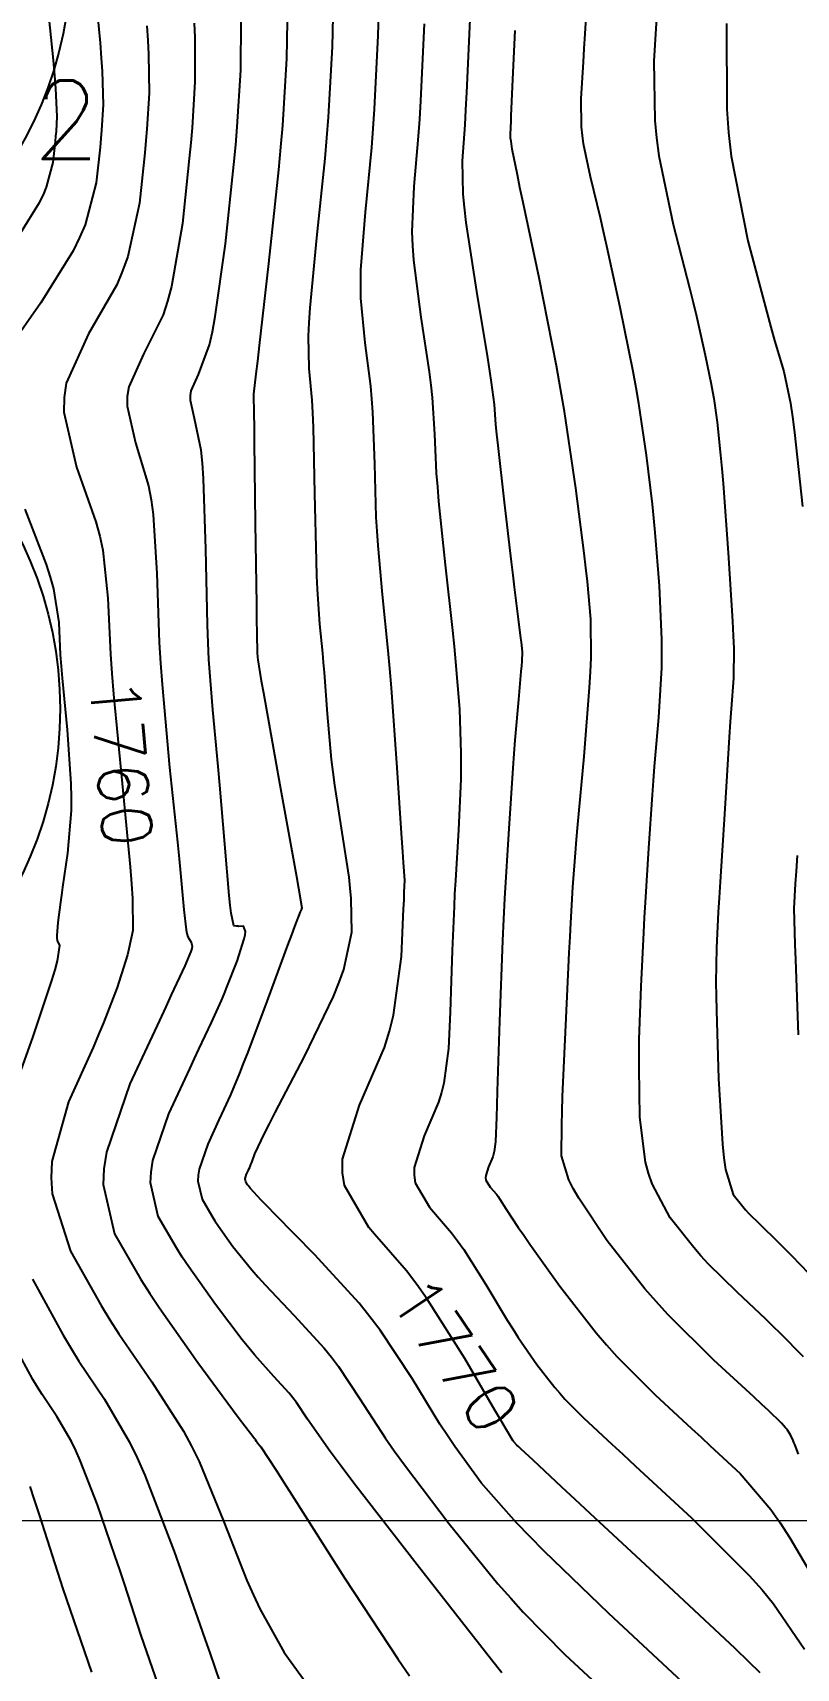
# Model space of a CAD drawing. Header units: metres. Extents: x 837117 to 838477, y 1189012 to 1191015.
# Drawn here: x 838123.2 to 838181.6, y 1190202.6 to 1190327.7 of the extents above; entities that cross this region are included whole.
import ezdxf

# ---------------------------------------------------------------- set-up
doc = ezdxf.new("R2010")
doc.units = ezdxf.units.M
doc.header["$LTSCALE"] = 0.3
for name, color, linetype in [('CIRCULOS', 60, 'Continuous'), ('COTAS 10', 1, 'Continuous'), ('COTAS INT', 252, 'Continuous')]:
    doc.layers.add(name, color=color, linetype=linetype)
doc.layers.add('COORD', color=7, linetype='Continuous', lineweight=20)
doc.layers.add('TEXTPTO', color=90, linetype='Continuous', lineweight=30)
doc.styles.get("Standard").update_dxf_attribs({"font": 'simplex.shx'})

msp = doc.modelspace()

# ---------------------------------------------------------------- linework, layer by layer
at = {"layer": 'CIRCULOS'}
for centre in [(838097.092, 1190333.436), (838096.262, 1190275.953)]:
    msp.add_circle(centre, 29, dxfattribs=at)
at = {"layer": 'COORD'}
msp.add_line((837476.514, 1190213.872), (838476.514, 1190213.872), dxfattribs=at)
at = {"layer": 'COTAS 10'}
for points, elevation in [([(838178.809, 1190202.224), (838177.941, 1190203.068), (838176.878, 1190204.083), (838171.429, 1190209.188), (838165.811, 1190214.403), (838164.643, 1190215.488), (838163.643, 1190216.417), (838161.429, 1190218.477), (838160.518, 1190219.332), (838160.339, 1190219.501), (838160.192, 1190219.642), (838159.926, 1190219.906), (838159.881, 1190219.984), (838159.32, 1190220.927), (838158.959, 1190221.545), (838158.513, 1190222.309), (838156.203, 1190226.276), (838153.339, 1190230.8), (838152.544, 1190231.914), (838151.748, 1190232.968), (838149.31, 1190235.771), (838148.869, 1190236.276), (838147.005, 1190239.485), (838146.85, 1190240.477), (838146.851, 1190241.513), (838148.161, 1190245.631), (838150.072, 1190250.06), (838150.454, 1190251.293), (838150.771, 1190252.529), (838151.383, 1190257.018), (838151.537, 1190260.655), (838151.566, 1190261.354), (838151.588, 1190261.918), (838151.618, 1190262.845), (838151.523, 1190264.198), (838151.467, 1190265.032), (838151.397, 1190266.066), (838151.037, 1190271.457), (838150.596, 1190277.557), (838150.475, 1190279.038), (838150.355, 1190280.428), (838149.928, 1190284.694), (838149.577, 1190288.464), (838149.506, 1190289.541), (838149.446, 1190290.632), (838149.321, 1190294.694), (838149.175, 1190298.642), (838149.102, 1190299.662), (838149.015, 1190300.65), (838148.582, 1190303.955), (838148.265, 1190307.373), (838148.252, 1190308.432), (838148.271, 1190309.541), (838148.608, 1190313.955), (838149.092, 1190318.908), (838149.204, 1190320.357), (838149.307, 1190321.839), (838149.597, 1190327.472), (838149.74, 1190332.566)], 1770), ([(838170.934, 1190329.668), (838170.678, 1190325.509), (838170.741, 1190320.969), (838170.875, 1190319.632), (838171.06, 1190318.26), (838172.15, 1190313.018), (838173.39, 1190308.158), (838173.67, 1190307.027), (838173.922, 1190305.99), (838174.604, 1190303.018), (838175.049, 1190300.795), (838175.152, 1190300.229), (838175.247, 1190299.684), (838175.518, 1190297.896), (838175.778, 1190295.36), (838175.866, 1190294.344), (838175.961, 1190293.192), (838176.361, 1190287.896), (838176.695, 1190282.663), (838176.747, 1190281.55), (838176.783, 1190280.584), (838176.771, 1190278.306), (838176.59, 1190275.965), (838176.52, 1190274.959), (838176.442, 1190273.797), (838176.087, 1190268.306), (838175.739, 1190262.717), (838175.665, 1190261.494), (838175.601, 1190260.411), (838175.451, 1190257.67), (838175.422, 1190255.026), (838175.434, 1190254.004), (838175.456, 1190252.857), (838175.609, 1190247.67), (838175.911, 1190242.656), (838176.027, 1190241.618), (838176.157, 1190240.733), (838176.743, 1190238.804), (838177.472, 1190237.882), (838177.691, 1190237.631), (838177.918, 1190237.383), (838178.804, 1190236.504), (838180.136, 1190235.207), (838180.645, 1190234.695), (838181.214, 1190234.117), (838183.776, 1190231.476)], 1780), ([(838131.891, 1190328.199), (838131.968, 1190327.068), (838132.025, 1190326.03), (838132.063, 1190323.046), (838131.894, 1190320.306), (838131.82, 1190319.423), (838131.734, 1190318.485), (838131.326, 1190314.646), (838130.435, 1190310.561), (838130.045, 1190309.469), (838129.592, 1190308.393), (838127.436, 1190304.646), (838125.737, 1190300.867), (838125.571, 1190299.771), (838125.538, 1190298.653), (838126.518, 1190294.436), (838128.008, 1190290.252), (838128.295, 1190289.154), (838128.528, 1190288.083), (838128.918, 1190284.436), (838128.99, 1190282.814), (838129.107, 1190280.148), (838129.213, 1190278.673), (838129.343, 1190277.073), (838130.007, 1190270.255), (838130.628, 1190263.885), (838130.731, 1190262.567), (838130.804, 1190261.443), (838130.82, 1190258.992), (838130.527, 1190257.601), (838130.406, 1190257.144), (838130.268, 1190256.657), (838129.623, 1190254.638), (838128.593, 1190251.947), (838128.212, 1190251.036), (838127.789, 1190250.052), (838125.915, 1190245.901), (838124.633, 1190241.338), (838124.584, 1190240.096), (838124.667, 1190238.862), (838126.07, 1190234.483), (838128.402, 1190230.321), (838129.07, 1190229.224), (838129.748, 1190228.152), (838132.28, 1190224.483), (838134.705, 1190220.705), (838135.316, 1190219.565), (838135.901, 1190218.384), (838137.797, 1190213.779), (838139.55, 1190209.281), (838140.046, 1190208.168), (838140.546, 1190207.112), (838142.387, 1190203.779), (838144.401, 1190201)], 1760)]:
    msp.add_lwpolyline(points, dxfattribs=dict(at, elevation=elevation))
at = {"layer": 'COTAS INT'}
for points, elevation in [([(838127.808, 1190332.16), (838128.32, 1190326.891), (838128.412, 1190325.74), (838128.482, 1190324.723), (838128.557, 1190322.16), (838128.436, 1190320.217), (838128.384, 1190319.591), (838128.323, 1190318.925), (838128.034, 1190316.202), (838127.175, 1190312.984), (838126.756, 1190312.006), (838126.257, 1190310.991), (838123.798, 1190307.012), (838121.357, 1190303.541)], 1758), ([(838182.105, 1190226.398), (838180.324, 1190228.196), (838179.785, 1190228.724), (838179.224, 1190229.265), (838177.033, 1190231.326), (838174.835, 1190233.506), (838174.271, 1190234.122), (838173.726, 1190234.744), (838171.918, 1190237.033), (838170.54, 1190239.625), (838170.266, 1190240.438), (838170.039, 1190241.292), (838169.605, 1190244.72), (838169.54, 1190248.502), (838169.544, 1190249.58), (838169.558, 1190250.67), (838169.692, 1190254.72), (838169.902, 1190258.859), (838169.965, 1190260.007), (838170.029, 1190261.155), (838170.279, 1190265.307), (838170.558, 1190269.37), (838170.641, 1190270.461), (838170.726, 1190271.538), (838171.055, 1190275.307), (838171.273, 1190279.085), (838171.288, 1190280.167), (838171.284, 1190281.265), (838171.108, 1190285.361), (838170.773, 1190289.449), (838170.668, 1190290.542), (838170.558, 1190291.618), (838170.118, 1190295.361), (838169.52, 1190299.303), (838169.311, 1190300.504), (838169.083, 1190301.752), (838168.102, 1190306.655), (838167.08, 1190311.359), (838166.826, 1190312.482), (838166.586, 1190313.527), (838165.822, 1190316.655), (838165.3, 1190319.166), (838165.211, 1190319.824), (838165.147, 1190320.464), (838165.116, 1190322.64), (838165.288, 1190325.431), (838165.351, 1190326.46), (838165.42, 1190327.6), (838165.726, 1190332.64)], 1778), ([(838122.241, 1190312.335), (838123.693, 1190314.683), (838123.987, 1190315.282), (838124.235, 1190315.859), (838124.741, 1190317.759), (838124.912, 1190319.366), (838124.948, 1190319.758), (838124.979, 1190320.128), (838125.05, 1190321.275), (838124.939, 1190323.416), (838124.855, 1190324.412), (838124.749, 1190325.584), (838124.172, 1190331.275)], 1756), ([(838174.712, 1190199.782), (838167.239, 1190206.761), (838162.292, 1190211.516), (838161.178, 1190212.642), (838160.174, 1190213.684), (838157.472, 1190216.761), (838155.459, 1190219.525), (838154.89, 1190220.371), (838154.315, 1190221.252), (838152.197, 1190224.725), (838149.742, 1190228.433), (838148.955, 1190229.462), (838148.122, 1190230.493), (838144.725, 1190234.225), (838141.716, 1190237.278), (838141.128, 1190237.879), (838140.646, 1190238.375), (838139.788, 1190239.289), (838139.637, 1190239.502), (838139.601, 1190239.557), (838139.567, 1190239.61), (838139.464, 1190239.788), (838139.42, 1190239.978), (838139.424, 1190240.039), (838139.433, 1190240.104), (838139.524, 1190240.369), (838139.643, 1190240.624), (838139.67, 1190240.682), (838139.695, 1190240.736), (838139.766, 1190240.886), (838139.86, 1190241.114), (838139.9, 1190241.217), (838139.946, 1190241.336), (838140.161, 1190241.911), (838140.898, 1190243.472), (838141.273, 1190244.213), (838141.723, 1190245.089), (838143.964, 1190249.37), (838146.174, 1190253.965), (838146.604, 1190255.04), (838146.956, 1190256.028), (838147.568, 1190258.882), (838147.518, 1190261.443), (838147.451, 1190262.247), (838147.361, 1190263.093), (838146.847, 1190266.489), (838146.268, 1190270.113), (838146.138, 1190271.102), (838146.02, 1190272.085), (838145.705, 1190275.584), (838145.477, 1190278.737), (838145.415, 1190279.503), (838145.353, 1190280.221), (838145.132, 1190282.426), (838144.941, 1190285.116), (838144.898, 1190286.139), (838144.86, 1190287.284), (838144.757, 1190292.426), (838144.645, 1190297.502), (838144.601, 1190298.605), (838144.551, 1190299.576), (838144.323, 1190301.992), (838144.251, 1190304.475), (838144.3, 1190305.488), (838144.378, 1190306.643), (838144.909, 1190311.992), (838145.531, 1190318.046), (838145.667, 1190319.645), (838145.787, 1190321.21), (838146.091, 1190326.587), (838146.197, 1190331.259)], 1768), ([(838142.654, 1190329.952), (838142.584, 1190325.702), (838142.267, 1190320.582), (838142.129, 1190318.933), (838141.969, 1190317.183), (838141.21, 1190310.029), (838140.486, 1190303.745), (838140.348, 1190302.544), (838140.237, 1190301.577), (838140.064, 1190300.029), (838140.086, 1190298.502), (838140.099, 1190297.547), (838140.114, 1190296.361), (838140.193, 1190290.159), (838140.274, 1190283.936), (838140.291, 1190282.738), (838140.305, 1190281.768), (838140.336, 1190280.159), (838140.35, 1190280.014), (838140.354, 1190279.967), (838140.358, 1190279.917), (838140.373, 1190279.711), (838140.643, 1190278.105), (838140.808, 1190277.172), (838141.012, 1190276.028), (838142.075, 1190270.133), (838143.134, 1190264.267), (838143.336, 1190263.141), (838143.498, 1190262.231), (838143.754, 1190260.745), (838143.733, 1190260.648), (838143.721, 1190260.615), (838143.706, 1190260.579), (838143.632, 1190260.423), (838143.197, 1190259.31), (838142.956, 1190258.669), (838142.663, 1190257.885), (838141.166, 1190253.852), (838139.608, 1190249.689), (838139.276, 1190248.821), (838138.987, 1190248.078), (838138.304, 1190246.425), (838137.79, 1190245.335), (838137.608, 1190244.947), (838137.41, 1190244.521), (838136.549, 1190242.672), (838135.892, 1190240.753), (838135.82, 1190240.283), (838135.798, 1190239.84), (838136.116, 1190238.462), (838136.86, 1190237.174), (838137.106, 1190236.787), (838137.369, 1190236.389), (838138.462, 1190234.842), (838139.917, 1190233.04), (838140.409, 1190232.48), (838140.939, 1190231.893), (838143.173, 1190229.554), (838145.454, 1190227.047), (838146.014, 1190226.355), (838146.543, 1190225.663), (838148.191, 1190223.173), (838150.118, 1190220.196), (838150.821, 1190219.197), (838151.598, 1190218.123), (838155.018, 1190213.616), (838158.75, 1190209.041), (838159.723, 1190207.925), (838160.67, 1190206.873), (838163.872, 1190203.616), (838167.343, 1190200.375)], 1766), ([(838156.611, 1190329.243), (838156.346, 1190323.097), (838156.279, 1190321.781), (838156.215, 1190320.633), (838156.005, 1190317.88), (838156.056, 1190315.337), (838156.156, 1190314.32), (838156.294, 1190313.168), (838157.1, 1190307.88), (838157.944, 1190302.799), (838158.106, 1190301.777), (838158.237, 1190300.923), (838158.448, 1190299.229), (838158.573, 1190297.716), (838158.648, 1190296.975), (838158.742, 1190296.095), (838159.229, 1190291.756), (838159.759, 1190287.193), (838159.88, 1190286.171), (838159.99, 1190285.255), (838160.292, 1190282.819), (838160.478, 1190281.366), (838160.515, 1190281.069), (838160.546, 1190280.818), (838160.604, 1190280.292), (838160.569, 1190279.597), (838160.542, 1190279.24), (838160.506, 1190278.811), (838160.312, 1190276.667), (838160.05, 1190273.567), (838159.97, 1190272.536), (838159.888, 1190271.43), (838159.569, 1190266.812), (838159.256, 1190261.441), (838159.179, 1190259.862), (838159.105, 1190258.242), (838158.872, 1190252.056), (838158.698, 1190246.721), (838158.662, 1190245.637), (838158.632, 1190244.725), (838158.564, 1190242.85), (838158.462, 1190242.093), (838158.409, 1190241.885), (838158.346, 1190241.679), (838158.027, 1190240.938), (838157.809, 1190240.252), (838157.808, 1190240.079), (838157.834, 1190239.914), (838158.145, 1190239.379), (838158.627, 1190238.825), (838158.76, 1190238.647), (838158.894, 1190238.459), (838159.379, 1190237.692), (838160.305, 1190236.28), (838160.717, 1190235.686), (838161.197, 1190235.003), (838163.49, 1190231.802), (838166.267, 1190228.23), (838167.052, 1190227.313), (838167.844, 1190226.427), (838170.759, 1190223.49), (838173.558, 1190220.903), (838174.277, 1190220.239), (838174.97, 1190219.597), (838177.269, 1190217.466), (838179.61, 1190214.725), (838180.329, 1190213.699), (838181.08, 1190212.556), (838184.048, 1190207.466)], 1774), ([(838135.524, 1190328.396), (838135.568, 1190327.337), (838135.57, 1190323.931), (838135.351, 1190320.396), (838135.256, 1190319.255), (838135.145, 1190318.045), (838134.619, 1190313.089), (838133.783, 1190308.263), (838133.477, 1190307.134), (838133.138, 1190306.095), (838131.645, 1190303.089), (838130.515, 1190300.576), (838130.405, 1190299.847), (838130.383, 1190299.104), (838131.035, 1190296.3), (838132.031, 1190293.004), (838132.225, 1190291.95), (838132.384, 1190290.835), (838132.665, 1190286.3), (838132.846, 1190281.026), (838132.942, 1190279.445), (838133.058, 1190277.812), (838133.642, 1190271.479), (838134.244, 1190265.748), (838134.372, 1190264.494), (838134.482, 1190263.384), (838134.737, 1190260.578), (838134.907, 1190259.065), (838134.964, 1190258.771), (838135.024, 1190258.531), (838135.276, 1190258.114), (838135.374, 1190257.796), (838135.337, 1190257.619), (838135.272, 1190257.402), (838134.806, 1190256.296), (838133.768, 1190254.087), (838133.342, 1190253.174), (838132.856, 1190252.131), (838130.6, 1190247.28), (838128.808, 1190242.052), (838128.614, 1190240.772), (838128.552, 1190239.565), (838129.419, 1190235.809), (838131.447, 1190232.3), (838132.116, 1190231.249), (838132.832, 1190230.162), (838135.809, 1190225.949), (838138.459, 1190222.368), (838138.97, 1190221.68), (838139.383, 1190221.124), (838140.07, 1190220.21), (838140.12, 1190220.155), (838140.144, 1190220.125), (838140.18, 1190220.07), (838140.266, 1190219.949), (838140.309, 1190219.892), (838140.36, 1190219.825), (838140.613, 1190219.497), (838141.78, 1190217.724), (838142.407, 1190216.746), (838143.166, 1190215.556), (838147.005, 1190209.497), (838151.08, 1190203.284), (838151.989, 1190201.996)], 1762), ([(838159.047, 1190202.23), (838158.267, 1190203.208), (838157.325, 1190204.398), (838152.564, 1190210.472), (838147.737, 1190216.721), (838146.752, 1190218.023), (838145.92, 1190219.139), (838144.186, 1190221.621), (838143.343, 1190222.894), (838143.073, 1190223.247), (838142.787, 1190223.601), (838141.621, 1190224.882), (838140.161, 1190226.508), (838139.689, 1190227.08), (838139.188, 1190227.704), (838137.135, 1190230.396), (838135.101, 1190233.275), (838134.611, 1190234.018), (838134.153, 1190234.737), (838132.767, 1190237.135), (838132.175, 1190239.703), (838132.217, 1190240.528), (838132.35, 1190241.403), (838133.575, 1190244.976), (838135.177, 1190248.419), (838135.547, 1190249.211), (838135.885, 1190249.934), (838136.842, 1190251.963), (838137.597, 1190253.642), (838137.808, 1190254.144), (838138.02, 1190254.661), (838138.794, 1190256.665), (838139.344, 1190258.356), (838139.415, 1190258.677), (838139.451, 1190258.934), (838139.287, 1190259.329), (838138.936, 1190259.32), (838138.853, 1190259.322), (838138.777, 1190259.325), (838138.557, 1190259.354), (838138.341, 1190260.337), (838138.267, 1190260.941), (838138.188, 1190261.691), (838137.853, 1190265.598), (838137.485, 1190270.126), (838137.385, 1190271.267), (838137.286, 1190272.359), (838136.936, 1190275.894), (838136.647, 1190279.732), (838136.586, 1190281.015), (838136.533, 1190282.393), (838136.413, 1190288.164), (838136.24, 1190293.587), (838136.155, 1190294.746), (838136.053, 1190295.756), (838135.551, 1190298.164), (838135.228, 1190299.555), (838135.239, 1190299.924), (838135.293, 1190300.286), (838135.854, 1190301.533), (838136.684, 1190303.797), (838136.908, 1190304.8), (838137.13, 1190305.965), (838137.911, 1190311.533), (838138.556, 1190317.604), (838138.692, 1190319.087), (838138.809, 1190320.485), (838139.077, 1190324.816), (838139.111, 1190328.645)], 1764), ([(838153.104, 1190328.358), (838152.826, 1190322.468), (838152.742, 1190321.069), (838152.653, 1190319.77), (838152.306, 1190315.918), (838152.164, 1190312.439), (838152.204, 1190311.376), (838152.28, 1190310.271), (838152.841, 1190305.918), (838153.48, 1190301.725), (838153.604, 1190300.72), (838153.706, 1190299.783), (838153.885, 1190296.961), (838154.031, 1190293.98), (838154.114, 1190292.942), (838154.213, 1190291.812), (838154.724, 1190286.961), (838155.27, 1190281.953), (838155.392, 1190280.722), (838155.502, 1190279.56), (838155.796, 1190275.928), (838155.915, 1190272.573), (838155.914, 1190271.585), (838155.899, 1190270.572), (838155.726, 1190266.702), (838155.491, 1190262.83), (838155.438, 1190261.816), (838155.389, 1190260.827), (838155.254, 1190257.464), (838155.148, 1190254.368), (838155.118, 1190253.548), (838155.088, 1190252.744), (838154.976, 1190249.973), (838154.617, 1190247.326), (838154.432, 1190246.599), (838154.209, 1190245.875), (838153.094, 1190243.285), (838152.33, 1190240.883), (838152.329, 1190240.278), (838152.42, 1190239.7), (838153.507, 1190237.828), (838155.193, 1190235.887), (838155.661, 1190235.265), (838156.13, 1190234.606), (838157.828, 1190231.921), (838159.459, 1190229.204), (838159.887, 1190228.526), (838160.303, 1190227.879), (838161.718, 1190225.811), (838163.086, 1190224.052), (838163.472, 1190223.601), (838163.862, 1190223.165), (838165.298, 1190221.718), (838167.454, 1190219.722), (838168.299, 1190218.94), (838169.25, 1190218.058), (838173.579, 1190214.041), (838177.959, 1190209.668), (838178.943, 1190208.562), (838179.827, 1190207.5), (838182.191, 1190204.041)], 1772), ([(838181.731, 1190218.945), (838181.455, 1190219.676), (838181.387, 1190219.845), (838181.321, 1190219.999), (838181.111, 1190220.434), (838180.892, 1190220.777), (838180.821, 1190220.873), (838180.745, 1190220.969), (838180.434, 1190221.32), (838179.434, 1190222.276), (838178.924, 1190222.753), (838178.312, 1190223.322), (838175.261, 1190226.147), (838171.751, 1190229.629), (838170.85, 1190230.613), (838169.98, 1190231.606), (838167.093, 1190235.261), (838164.924, 1190238.517), (838164.506, 1190239.258), (838164.167, 1190239.929), (838163.602, 1190241.77), (838163.623, 1190244.147), (838163.654, 1190245.155), (838163.695, 1190246.315), (838163.933, 1190251.77), (838164.203, 1190257.307), (838164.264, 1190258.52), (838164.32, 1190259.593), (838164.472, 1190262.309), (838164.674, 1190264.942), (838164.761, 1190265.963), (838164.862, 1190267.111), (838165.339, 1190272.309), (838165.762, 1190277.586), (838165.829, 1190278.784), (838165.874, 1190279.867), (838165.856, 1190282.826), (838165.585, 1190285.706), (838165.47, 1190286.74), (838165.338, 1190287.875), (838164.717, 1190292.826), (838163.838, 1190298.712), (838163.543, 1190300.436), (838163.226, 1190302.202), (838161.891, 1190308.919), (838160.676, 1190314.678), (838160.434, 1190315.839), (838160.232, 1190316.812), (838159.843, 1190318.762), (838159.747, 1190319.368), (838159.73, 1190319.494), (838159.717, 1190319.602), (838159.704, 1190319.843), (838159.737, 1190320.487), (838159.752, 1190320.85), (838159.771, 1190321.292), (838159.861, 1190323.556), (838160.009, 1190326.783), (838160.063, 1190327.833)], 1776), ([(838176.239, 1190328.379), (838176.24, 1190321.838), (838176.385, 1190320.035), (838176.592, 1190318.235), (838177.86, 1190311.762), (838179.301, 1190306.303), (838179.618, 1190305.142), (838179.898, 1190304.134), (838180.61, 1190301.762), (838181.12, 1190299.337), (838181.272, 1190298.297), (838181.429, 1190297.096), (838182.037, 1190291.426)], 1782), ([(838122.572, 1190291.224), (838124.196, 1190287.001), (838124.508, 1190286.021), (838124.76, 1190285.125), (838125.171, 1190282.572), (838125.281, 1190280.086), (838125.342, 1190279.23), (838125.417, 1190278.303), (838125.802, 1190274.35), (838126.096, 1190270.213), (838126.113, 1190269.169), (838126.103, 1190268.17), (838125.837, 1190264.929), (838125.451, 1190262.318), (838125.364, 1190261.716), (838125.287, 1190261.167), (838125.084, 1190259.62), (838125.015, 1190258.615), (838125.023, 1190258.408), (838125.043, 1190258.232), (838125.211, 1190257.851), (838125.047, 1190256.676), (838124.857, 1190255.998), (838124.605, 1190255.167), (838123.172, 1190250.896), (838121.631, 1190246.531)], 1758), ([(838181.63, 1190264.73), (838181.551, 1190263.545), (838181.487, 1190262.562), (838181.381, 1190260.697), (838181.424, 1190258.881), (838181.455, 1190257.929), (838181.495, 1190256.783), (838181.704, 1190251.02)], 1782), ([(838123.156, 1190232.328), (838125.502, 1190228.056), (838126.107, 1190227.028), (838126.693, 1190226.067), (838128.647, 1190223.156), (838130.578, 1190219.865), (838131.149, 1190218.664), (838131.737, 1190217.337), (838133.99, 1190211.5), (838135.959, 1190205.917), (838136.367, 1190204.75), (838136.715, 1190203.748), (838137.478, 1190201.5)], 1758), ([(838132.768, 1190201.333), (838131.474, 1190205.071), (838130.188, 1190209.021), (838129.825, 1190210.107), (838129.459, 1190211.19), (838128.112, 1190215.071), (838126.805, 1190218.456), (838126.465, 1190219.225), (838126.133, 1190219.922), (838125.014, 1190221.83), (838123.881, 1190223.518), (838123.541, 1190224.075), (838123.19, 1190224.671), (838121.83, 1190227.148)], 1756), ([(838122.959, 1190216.463), (838123.283, 1190215.464), (838123.66, 1190214.294), (838125.469, 1190208.643), (838127.675, 1190202.272)], 1754)]:
    msp.add_lwpolyline(points, dxfattribs=dict(at, elevation=elevation))

# ---------------------------------------------------------------- texts
at = {"layer": 'COTAS 10', "char_height": 3.8, "attachment_point": 7}
for s, insert, rotation in [('1760', (838127.481, 1190278.209, 1760), 274.95479), ('1770', (838150.262, 1190230.934, 1770), 303.81466)]:
    msp.add_mtext(s, dxfattribs=dict(at, insert=insert, rotation=rotation))
at = {"layer": 'TEXTPTO', "insert": (838095.91, 1190324.017, -4956), "char_height": 6, "width": 52.92851, "attachment_point": 1}
msp.add_mtext('Punto 2', dxfattribs=at)

doc.saveas('drawing.dxf')
